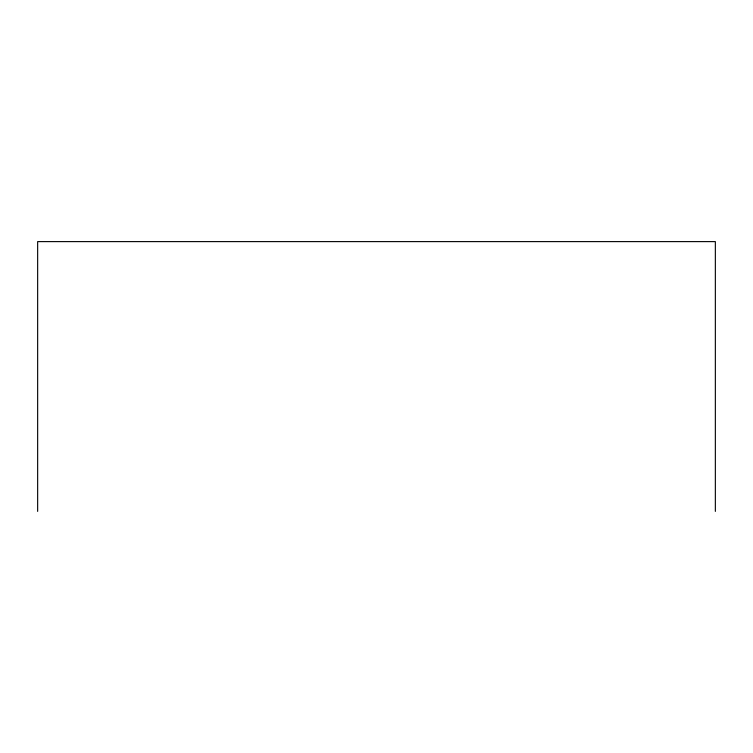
<?xml version="1.0" encoding="UTF-8"?>
<svg xmlns="http://www.w3.org/2000/svg" width="753" height="753" viewBox="0 0 753 753"><rect width="100%" height="100%" fill="white"/><g stroke="black" fill="none" stroke-linecap="round" stroke-linejoin="round"><path stroke-width="1.13" d="M715.35 511.391L715.35 241.609L37.65 241.609L37.65 511.391"/></g></svg>
